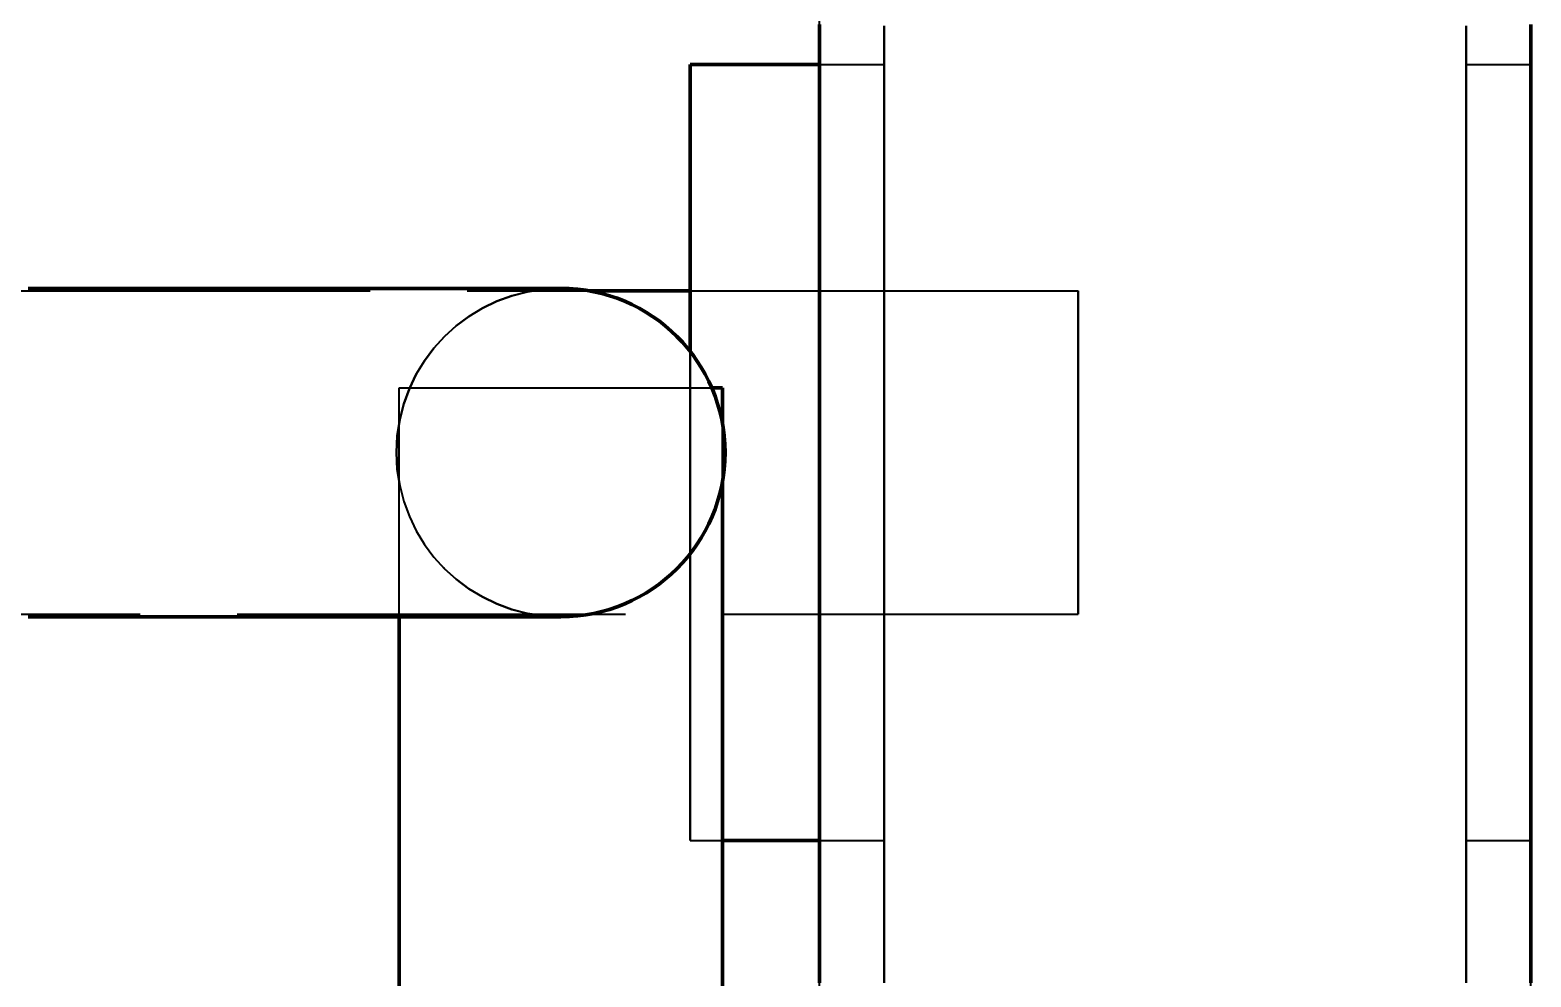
# Model space of a CAD drawing. Header units: millimetres. Extents: x 0 to 420, y 0 to 297.
# Drawn here: x 97.9 to 109.5, y 107.94 to 115.27 of the extents above; entities that cross this region are included whole.
import ezdxf

# ---------------------------------------------------------------- set-up
doc = ezdxf.new("R2010")
doc.units = ezdxf.units.MM
doc.linetypes.add('ISO02-TRAZOS', pattern=[3.75, 3, -0.75])
for name, color, linetype, lineweight in [('01-VISIBLE', 7, 'CONTINUOUS', 50), ('02-OCULTA', 4, 'ISO02-TRAZOS', 25), ('04-COTA', 3, 'CONTINUOUS', 25)]:
    doc.layers.add(name, color=color, linetype=linetype, lineweight=lineweight)
doc.styles.add('ISO3098', font='isocpeur.ttf')
doc.dimstyles.new('FLAMA-ISO', dxfattribs={"dimtxt": 3.5, "dimasz": 3, "dimexe": 2, "dimexo": 1, "dimgap": 1, "dimtad": 1, "dimdec": 1, "dimtxsty": 'ISO3098', "dimcen": 2.5, "dimclrd": 3, "dimclre": 3, "dimclrt": 3, "dimazin": 3, "dimtfac": 1, "dimtmove": 0, "dimatfit": 3, "dimlwd": 25, "dimlwe": 25})

msp = doc.modelspace()

# ---------------------------------------------------------------- linework, layer by layer
at = {"layer": '01-VISIBLE'}
for p, q in [((103, 115), (104, 115)), ((102.224, 113.25), (103, 113.25)), ((103.167, 112.5), (103.25, 112.5)), ((103.25, 112.224), (103.25, 112.5)), ((103.25, 85.025), (103.25, 111.775)), ((100.75, 88.045), (100.75, 110.73)), ((103.25, 109), (104, 109))]:
    msp.add_line(p, q, dxfattribs=at)
for points in [[(104, 115.311), (104, 115.261), (104, 115.211), (104, 115.161), (104, 115.11), (104, 115.06), (104, 115.01), (104, 114.96), (104, 114.91), (104, 114.86), (104, 114.809), (104, 114.759), (104, 114.709), (104, 114.659), (104, 114.609), (104, 114.559), (104, 114.508), (104, 114.458), (104, 114.408), (104, 114.358), (104, 114.308), (104, 114.258), (104, 114.207), (104, 114.157), (104, 114.107), (104, 114.057), (104, 114.007), (104, 113.957), (104, 113.906), (104, 113.856), (104, 113.806), (104, 113.756), (104, 113.706), (104, 113.656), (104, 113.605), (104, 113.555), (104, 113.505), (104, 113.455), (104, 113.405), (104, 113.355), (104, 113.304), (104, 113.254), (104, 113.204), (104, 113.154), (104, 113.104), (104, 113.054), (104, 113.003), (104, 112.953), (104, 112.903), (104, 112.853), (104, 112.803), (104, 112.753), (104, 112.702), (104, 112.652), (104, 112.602), (104, 112.552), (104, 112.502), (104, 112.452), (104, 112.401), (104, 112.351), (104, 112.301), (104, 112.251), (104, 112.201), (104, 112.151), (104, 112.1), (104, 112.05), (104, 112)], [(109.5, 115.311), (109.5, 115.261), (109.5, 115.211), (109.5, 115.161), (109.5, 115.11), (109.5, 115.06), (109.5, 115.01), (109.5, 114.96), (109.5, 114.91), (109.5, 114.86), (109.5, 114.809), (109.5, 114.759), (109.5, 114.709), (109.5, 114.659), (109.5, 114.609), (109.5, 114.559), (109.5, 114.508), (109.5, 114.458), (109.5, 114.408), (109.5, 114.358), (109.5, 114.308), (109.5, 114.258), (109.5, 114.207), (109.5, 114.157), (109.5, 114.107), (109.5, 114.057), (109.5, 114.007), (109.5, 113.957), (109.5, 113.906), (109.5, 113.856), (109.5, 113.806), (109.5, 113.756), (109.5, 113.706), (109.5, 113.656), (109.5, 113.605), (109.5, 113.555), (109.5, 113.505), (109.5, 113.455), (109.5, 113.405), (109.5, 113.355), (109.5, 113.304), (109.5, 113.254), (109.5, 113.204), (109.5, 113.154), (109.5, 113.104), (109.5, 113.054), (109.5, 113.003), (109.5, 112.953), (109.5, 112.903), (109.5, 112.853), (109.5, 112.803), (109.5, 112.753), (109.5, 112.702), (109.5, 112.652), (109.5, 112.602), (109.5, 112.552), (109.5, 112.502), (109.5, 112.452), (109.5, 112.401), (109.5, 112.351), (109.5, 112.301), (109.5, 112.251), (109.5, 112.201), (109.5, 112.151), (109.5, 112.1), (109.5, 112.05), (109.5, 112)], [(103, 115), (103, 114.95), (103, 114.899), (103, 114.849), (103, 114.798), (103, 114.748), (103, 114.698), (103, 114.647), (103, 114.597), (103, 114.546), (103, 114.496), (103, 114.446), (103, 114.395), (103, 114.345), (103, 114.295), (103, 114.244), (103, 114.194), (103, 114.143), (103, 114.093), (103, 114.043), (103, 113.992), (103, 113.942), (103, 113.891), (103, 113.841), (103, 113.791), (103, 113.74), (103, 113.69), (103, 113.639), (103, 113.589), (103, 113.539), (103, 113.488), (103, 113.438), (103, 113.388), (103, 113.337), (103, 113.287), (103, 113.236), (103, 113.186), (103, 113.136), (103, 113.085), (103, 113.035), (103, 112.984), (103, 112.934), (103, 112.884), (103, 112.833), (103, 112.783)], [(102, 113.27), (101.924, 113.27), (101.848, 113.27), (101.771, 113.27), (101.695, 113.27), (101.619, 113.27), (101.543, 113.27), (101.466, 113.27), (101.39, 113.27), (101.314, 113.27), (101.238, 113.27), (101.161, 113.27), (101.085, 113.27), (101.009, 113.27), (100.933, 113.27), (100.856, 113.27), (100.78, 113.27), (100.704, 113.27), (100.627, 113.27), (100.551, 113.27), (100.475, 113.27), (100.399, 113.27), (100.323, 113.27), (100.246, 113.27), (100.17, 113.27), (100.094, 113.27), (100.017, 113.27), (99.941, 113.27), (99.865, 113.27), (99.789, 113.27), (99.713, 113.27), (99.636, 113.27), (99.56, 113.27), (99.484, 113.27), (99.407, 113.27), (99.331, 113.27), (99.255, 113.27), (99.179, 113.27), (99.102, 113.27), (99.026, 113.27), (98.95, 113.27), (98.874, 113.27), (98.797, 113.27), (98.721, 113.27), (98.645, 113.27), (98.569, 113.27), (98.493, 113.27), (98.416, 113.27), (98.34, 113.27), (98.264, 113.27), (98.188, 113.27), (98.111, 113.27), (98.035, 113.27), (97.959, 113.27), (97.882, 113.27)], [(104, 112), (104, 111.95), (104, 111.9), (104, 111.85), (104, 111.8), (104, 111.75), (104, 111.7), (104, 111.65), (104, 111.6), (104, 111.55), (104, 111.5), (104, 111.45), (104, 111.4), (104, 111.35), (104, 111.3), (104, 111.25), (104, 111.2), (104, 111.15), (104, 111.1), (104, 111.05), (104, 111), (104, 110.95), (104, 110.9), (104, 110.85), (104, 110.8), (104, 110.75), (104, 110.7), (104, 110.65), (104, 110.6), (104, 110.55), (104, 110.5), (104, 110.45), (104, 110.4), (104, 110.35), (104, 110.3), (104, 110.25), (104, 110.2), (104, 110.15), (104, 110.1), (104, 110.05), (104, 110), (104, 109.95), (104, 109.9), (104, 109.85), (104, 109.8), (104, 109.75), (104, 109.7), (104, 109.65), (104, 109.6), (104, 109.55), (104, 109.5), (104, 109.45), (104, 109.4), (104, 109.35), (104, 109.3), (104, 109.25), (104, 109.2), (104, 109.15), (104, 109.1), (104, 109.05), (104, 109), (104, 108.95), (104, 108.9), (104, 108.85), (104, 108.8), (104, 108.75), (104, 108.7), (104, 108.65), (104, 108.6), (104, 108.55), (104, 108.5), (104, 108.45), (104, 108.4), (104, 108.35), (104, 108.3), (104, 108.25), (104, 108.2), (104, 108.15), (104, 108.1), (104, 108.05), (104, 108), (104, 107.95), (104, 107.9)], [(109.5, 112), (109.5, 111.95), (109.5, 111.9), (109.5, 111.85), (109.5, 111.8), (109.5, 111.75), (109.5, 111.7), (109.5, 111.65), (109.5, 111.6), (109.5, 111.55), (109.5, 111.5), (109.5, 111.45), (109.5, 111.4), (109.5, 111.35), (109.5, 111.3), (109.5, 111.25), (109.5, 111.2), (109.5, 111.15), (109.5, 111.1), (109.5, 111.05), (109.5, 111), (109.5, 110.95), (109.5, 110.9), (109.5, 110.85), (109.5, 110.8), (109.5, 110.75), (109.5, 110.7), (109.5, 110.65), (109.5, 110.6), (109.5, 110.55), (109.5, 110.5), (109.5, 110.45), (109.5, 110.4), (109.5, 110.35), (109.5, 110.3), (109.5, 110.25), (109.5, 110.2), (109.5, 110.15), (109.5, 110.1), (109.5, 110.05), (109.5, 110), (109.5, 109.95), (109.5, 109.9), (109.5, 109.85), (109.5, 109.8), (109.5, 109.75), (109.5, 109.7), (109.5, 109.65), (109.5, 109.6), (109.5, 109.55), (109.5, 109.5), (109.5, 109.45), (109.5, 109.4), (109.5, 109.35), (109.5, 109.3), (109.5, 109.25), (109.5, 109.2), (109.5, 109.15), (109.5, 109.1), (109.5, 109.05), (109.5, 109), (109.5, 108.95), (109.5, 108.9), (109.5, 108.85), (109.5, 108.8), (109.5, 108.75), (109.5, 108.7), (109.5, 108.65), (109.5, 108.6), (109.5, 108.55), (109.5, 108.5), (109.5, 108.45), (109.5, 108.4), (109.5, 108.35), (109.5, 108.3), (109.5, 108.25), (109.5, 108.2), (109.5, 108.15), (109.5, 108.1), (109.5, 108.05), (109.5, 108), (109.5, 107.95), (109.5, 107.9)], [(97.882, 110.73), (97.959, 110.73), (98.035, 110.73), (98.111, 110.73), (98.188, 110.73), (98.264, 110.73), (98.34, 110.73), (98.416, 110.73), (98.493, 110.73), (98.569, 110.73), (98.645, 110.73), (98.721, 110.73), (98.797, 110.73), (98.874, 110.73), (98.95, 110.73), (99.026, 110.73), (99.102, 110.73), (99.179, 110.73), (99.255, 110.73), (99.331, 110.73), (99.407, 110.73), (99.484, 110.73), (99.56, 110.73), (99.636, 110.73), (99.713, 110.73), (99.789, 110.73), (99.865, 110.73), (99.941, 110.73), (100.017, 110.73), (100.094, 110.73), (100.17, 110.73), (100.246, 110.73), (100.323, 110.73), (100.399, 110.73), (100.475, 110.73), (100.551, 110.73), (100.627, 110.73), (100.704, 110.73), (100.78, 110.73), (100.856, 110.73), (100.933, 110.73), (101.009, 110.73), (101.085, 110.73), (101.161, 110.73), (101.237, 110.73), (101.314, 110.73), (101.39, 110.73), (101.466, 110.73), (101.543, 110.73), (101.619, 110.73), (101.695, 110.73), (101.771, 110.73), (101.848, 110.73), (101.924, 110.73), (102, 110.73)]]:
    msp.add_lwpolyline(points, dxfattribs=at)
for start, end in [(0, 90), (-90, 0)]:
    msp.add_arc((102, 112), 1.27, start, end, dxfattribs=at)
at = {"layer": '02-OCULTA'}
for p, q in [((104, 115), (104.5, 115)), ((109, 115), (109.5, 115)), ((71.276, 113.25), (102.224, 113.25)), ((103, 113.25), (106, 113.25)), ((100.75, 112.5), (103.25, 112.5)), ((100.75, 88.045), (100.75, 112.5)), ((100.75, 112.5), (103.25, 112.5)), ((100.75, 88.045), (100.75, 112.5)), ((100.75, 112.5), (103.25, 112.5)), ((100.75, 88.045), (100.75, 112.5)), ((100.75, 112.5), (103.167, 112.5)), ((100.75, 110.73), (100.75, 112.5)), ((103.25, 85.025), (103.25, 112.5)), ((103.25, 85.025), (103.25, 112.5)), ((103.25, 85.025), (103.25, 112.5)), ((103.25, 111.775), (103.25, 112.224)), ((69.5, 110.75), (106, 110.75)), ((103, 109), (103.25, 109)), ((104, 109), (104.5, 109)), ((109, 109), (109.5, 109))]:
    msp.add_line(p, q, dxfattribs=at)
for points in [[(104, 107.875), (104, 107.95), (104, 108.025), (104, 108.1), (104, 108.175), (104, 108.25), (104, 108.325), (104, 108.4), (104, 108.475), (104, 108.55), (104, 108.625), (104, 108.7), (104, 108.775), (104, 108.85), (104, 108.925), (104, 109), (104, 109.075), (104, 109.15), (104, 109.225), (104, 109.3), (104, 109.375), (104, 109.45), (104, 109.525), (104, 109.6), (104, 109.675), (104, 109.75), (104, 109.825), (104, 109.9), (104, 109.975), (104, 110.05), (104, 110.125), (104, 110.2), (104, 110.275), (104, 110.35), (104, 110.425), (104, 110.5), (104, 110.575), (104, 110.65), (104, 110.725), (104, 110.8), (104, 110.875), (104, 110.95), (104, 111.025), (104, 111.1), (104, 111.175), (104, 111.25), (104, 111.325), (104, 111.4), (104, 111.475), (104, 111.55), (104, 111.625), (104, 111.7), (104, 111.775), (104, 111.85), (104, 111.925), (104, 112), (104, 112.075), (104, 112.15), (104, 112.225), (104, 112.3), (104, 112.375), (104, 112.45), (104, 112.525), (104, 112.6), (104, 112.675), (104, 112.75), (104, 112.825), (104, 112.9), (104, 112.975), (104, 113.05), (104, 113.125), (104, 113.2), (104, 113.275), (104, 113.35), (104, 113.425), (104, 113.5), (104, 113.575), (104, 113.65), (104, 113.725), (104, 113.8), (104, 113.875), (104, 113.95), (104, 114.025), (104, 114.1), (104, 114.175), (104, 114.25), (104, 114.325), (104, 114.4), (104, 114.475), (104, 114.55), (104, 114.625), (104, 114.7), (104, 114.775), (104, 114.85), (104, 114.925), (104, 115), (104, 115.075), (104, 115.15), (104, 115.225), (104, 115.3)], [(104, 107.9), (104, 107.95), (104, 108), (104, 108.05), (104, 108.1), (104, 108.15), (104, 108.2), (104, 108.25), (104, 108.3), (104, 108.35), (104, 108.4), (104, 108.45), (104, 108.5), (104, 108.55), (104, 108.6), (104, 108.65), (104, 108.7), (104, 108.75), (104, 108.8), (104, 108.85), (104, 108.9), (104, 108.95), (104, 109), (104, 109.05), (104, 109.1), (104, 109.15), (104, 109.2), (104, 109.25), (104, 109.3), (104, 109.35), (104, 109.4), (104, 109.45), (104, 109.5), (104, 109.55), (104, 109.6), (104, 109.65), (104, 109.7), (104, 109.75), (104, 109.8), (104, 109.85), (104, 109.9), (104, 109.95), (104, 110), (104, 110.05), (104, 110.1), (104, 110.15), (104, 110.2), (104, 110.25), (104, 110.3), (104, 110.35), (104, 110.4), (104, 110.45), (104, 110.5), (104, 110.55), (104, 110.6), (104, 110.65), (104, 110.7), (104, 110.75), (104, 110.8), (104, 110.85), (104, 110.9), (104, 110.95), (104, 111), (104, 111.05), (104, 111.1), (104, 111.15), (104, 111.2), (104, 111.25), (104, 111.3), (104, 111.35), (104, 111.4), (104, 111.45), (104, 111.5), (104, 111.55), (104, 111.6), (104, 111.65), (104, 111.7), (104, 111.75), (104, 111.8), (104, 111.85), (104, 111.9), (104, 111.95), (104, 112), (104, 112.05), (104, 112.1), (104, 112.15), (104, 112.2), (104, 112.25), (104, 112.3), (104, 112.35), (104, 112.4), (104, 112.45), (104, 112.5), (104, 112.55), (104, 112.6), (104, 112.65), (104, 112.7), (104, 112.75), (104, 112.8), (104, 112.85), (104, 112.9), (104, 112.95), (104, 113), (104, 113.05), (104, 113.1), (104, 113.15), (104, 113.2), (104, 113.25), (104, 113.3), (104, 113.35), (104, 113.4), (104, 113.45), (104, 113.5), (104, 113.55), (104, 113.6), (104, 113.65), (104, 113.7), (104, 113.75), (104, 113.8), (104, 113.85), (104, 113.9), (104, 113.95), (104, 114), (104, 114.05), (104, 114.1), (104, 114.15), (104, 114.2), (104, 114.25), (104, 114.3), (104, 114.35), (104, 114.4), (104, 114.45), (104, 114.5), (104, 114.55), (104, 114.6), (104, 114.65), (104, 114.7), (104, 114.75), (104, 114.8), (104, 114.85), (104, 114.9), (104, 114.95), (104, 115), (104, 115.05), (104, 115.1), (104, 115.15), (104, 115.2), (104, 115.25), (104, 115.3)], [(104, 115.3), (104, 115.25), (104, 115.2), (104, 115.15), (104, 115.1), (104, 115.05), (104, 115), (104, 114.95), (104, 114.9), (104, 114.85), (104, 114.8), (104, 114.75), (104, 114.7), (104, 114.65), (104, 114.6), (104, 114.55), (104, 114.5), (104, 114.45), (104, 114.4), (104, 114.35), (104, 114.3), (104, 114.25), (104, 114.2), (104, 114.15), (104, 114.1), (104, 114.05), (104, 114), (104, 113.95), (104, 113.9), (104, 113.85), (104, 113.8), (104, 113.75), (104, 113.7), (104, 113.65), (104, 113.6), (104, 113.55), (104, 113.5), (104, 113.45), (104, 113.4), (104, 113.35), (104, 113.3), (104, 113.25), (104, 113.2), (104, 113.15), (104, 113.1), (104, 113.05), (104, 113), (104, 112.95), (104, 112.9), (104, 112.85), (104, 112.8), (104, 112.75), (104, 112.7), (104, 112.65), (104, 112.6), (104, 112.55), (104, 112.5), (104, 112.45), (104, 112.4), (104, 112.35), (104, 112.3), (104, 112.25), (104, 112.2), (104, 112.15), (104, 112.1), (104, 112.05), (104, 112)], [(104.5, 107.9), (104.5, 107.95), (104.5, 108), (104.5, 108.05), (104.5, 108.1), (104.5, 108.15), (104.5, 108.2), (104.5, 108.25), (104.5, 108.3), (104.5, 108.35), (104.5, 108.4), (104.5, 108.45), (104.5, 108.5), (104.5, 108.55), (104.5, 108.6), (104.5, 108.65), (104.5, 108.7), (104.5, 108.75), (104.5, 108.8), (104.5, 108.85), (104.5, 108.9), (104.5, 108.95), (104.5, 109), (104.5, 109.05), (104.5, 109.1), (104.5, 109.15), (104.5, 109.2), (104.5, 109.25), (104.5, 109.3), (104.5, 109.35), (104.5, 109.4), (104.5, 109.45), (104.5, 109.5), (104.5, 109.55), (104.5, 109.6), (104.5, 109.65), (104.5, 109.7), (104.5, 109.75), (104.5, 109.8), (104.5, 109.85), (104.5, 109.9), (104.5, 109.95), (104.5, 110), (104.5, 110.05), (104.5, 110.1), (104.5, 110.15), (104.5, 110.2), (104.5, 110.25), (104.5, 110.3), (104.5, 110.35), (104.5, 110.4), (104.5, 110.45), (104.5, 110.5), (104.5, 110.55), (104.5, 110.6), (104.5, 110.65), (104.5, 110.7), (104.5, 110.75), (104.5, 110.8), (104.5, 110.85), (104.5, 110.9), (104.5, 110.95), (104.5, 111), (104.5, 111.05), (104.5, 111.1), (104.5, 111.15), (104.5, 111.2), (104.5, 111.25), (104.5, 111.3), (104.5, 111.35), (104.5, 111.4), (104.5, 111.45), (104.5, 111.5), (104.5, 111.55), (104.5, 111.6), (104.5, 111.65), (104.5, 111.7), (104.5, 111.75), (104.5, 111.8), (104.5, 111.85), (104.5, 111.9), (104.5, 111.95), (104.5, 112), (104.5, 112.05), (104.5, 112.1), (104.5, 112.15), (104.5, 112.2), (104.5, 112.25), (104.5, 112.3), (104.5, 112.35), (104.5, 112.4), (104.5, 112.45), (104.5, 112.5), (104.5, 112.55), (104.5, 112.6), (104.5, 112.65), (104.5, 112.7), (104.5, 112.75), (104.5, 112.8), (104.5, 112.85), (104.5, 112.9), (104.5, 112.95), (104.5, 113), (104.5, 113.05), (104.5, 113.1), (104.5, 113.15), (104.5, 113.2), (104.5, 113.25), (104.5, 113.3), (104.5, 113.35), (104.5, 113.4), (104.5, 113.45), (104.5, 113.5), (104.5, 113.55), (104.5, 113.6), (104.5, 113.65), (104.5, 113.7), (104.5, 113.75), (104.5, 113.8), (104.5, 113.85), (104.5, 113.9), (104.5, 113.95), (104.5, 114), (104.5, 114.05), (104.5, 114.1), (104.5, 114.15), (104.5, 114.2), (104.5, 114.25), (104.5, 114.3), (104.5, 114.35), (104.5, 114.4), (104.5, 114.45), (104.5, 114.5), (104.5, 114.55), (104.5, 114.6), (104.5, 114.65), (104.5, 114.7), (104.5, 114.75), (104.5, 114.8), (104.5, 114.85), (104.5, 114.9), (104.5, 114.95), (104.5, 115), (104.5, 115.05), (104.5, 115.1), (104.5, 115.15), (104.5, 115.2), (104.5, 115.25), (104.5, 115.3)], [(104.5, 115.3), (104.5, 115.25), (104.5, 115.2), (104.5, 115.15), (104.5, 115.1), (104.5, 115.05), (104.5, 115), (104.5, 114.95), (104.5, 114.9), (104.5, 114.85), (104.5, 114.8), (104.5, 114.75), (104.5, 114.7), (104.5, 114.65), (104.5, 114.6), (104.5, 114.55), (104.5, 114.5), (104.5, 114.45), (104.5, 114.4), (104.5, 114.35), (104.5, 114.3), (104.5, 114.25), (104.5, 114.2), (104.5, 114.15), (104.5, 114.1), (104.5, 114.05), (104.5, 114), (104.5, 113.95), (104.5, 113.9), (104.5, 113.85), (104.5, 113.8), (104.5, 113.75), (104.5, 113.7), (104.5, 113.65), (104.5, 113.6), (104.5, 113.55), (104.5, 113.5), (104.5, 113.45), (104.5, 113.4), (104.5, 113.35), (104.5, 113.3), (104.5, 113.25), (104.5, 113.2), (104.5, 113.15), (104.5, 113.1), (104.5, 113.05), (104.5, 113), (104.5, 112.95), (104.5, 112.9), (104.5, 112.85), (104.5, 112.8), (104.5, 112.75), (104.5, 112.7), (104.5, 112.65), (104.5, 112.6), (104.5, 112.55), (104.5, 112.5), (104.5, 112.45), (104.5, 112.4), (104.5, 112.35), (104.5, 112.3), (104.5, 112.25), (104.5, 112.2), (104.5, 112.15), (104.5, 112.1), (104.5, 112.05), (104.5, 112)], [(109, 107.9), (109, 107.95), (109, 108), (109, 108.05), (109, 108.1), (109, 108.15), (109, 108.2), (109, 108.25), (109, 108.3), (109, 108.35), (109, 108.4), (109, 108.45), (109, 108.5), (109, 108.55), (109, 108.6), (109, 108.65), (109, 108.7), (109, 108.75), (109, 108.8), (109, 108.85), (109, 108.9), (109, 108.95), (109, 109), (109, 109.05), (109, 109.1), (109, 109.15), (109, 109.2), (109, 109.25), (109, 109.3), (109, 109.35), (109, 109.4), (109, 109.45), (109, 109.5), (109, 109.55), (109, 109.6), (109, 109.65), (109, 109.7), (109, 109.75), (109, 109.8), (109, 109.85), (109, 109.9), (109, 109.95), (109, 110), (109, 110.05), (109, 110.1), (109, 110.15), (109, 110.2), (109, 110.25), (109, 110.3), (109, 110.35), (109, 110.4), (109, 110.45), (109, 110.5), (109, 110.55), (109, 110.6), (109, 110.65), (109, 110.7), (109, 110.75), (109, 110.8), (109, 110.85), (109, 110.9), (109, 110.95), (109, 111), (109, 111.05), (109, 111.1), (109, 111.15), (109, 111.2), (109, 111.25), (109, 111.3), (109, 111.35), (109, 111.4), (109, 111.45), (109, 111.5), (109, 111.55), (109, 111.6), (109, 111.65), (109, 111.7), (109, 111.75), (109, 111.8), (109, 111.85), (109, 111.9), (109, 111.95), (109, 112), (109, 112.05), (109, 112.1), (109, 112.15), (109, 112.2), (109, 112.25), (109, 112.3), (109, 112.35), (109, 112.4), (109, 112.45), (109, 112.5), (109, 112.55), (109, 112.6), (109, 112.65), (109, 112.7), (109, 112.75), (109, 112.8), (109, 112.85), (109, 112.9), (109, 112.95), (109, 113), (109, 113.05), (109, 113.1), (109, 113.15), (109, 113.2), (109, 113.25), (109, 113.3), (109, 113.35), (109, 113.4), (109, 113.45), (109, 113.5), (109, 113.55), (109, 113.6), (109, 113.65), (109, 113.7), (109, 113.75), (109, 113.8), (109, 113.85), (109, 113.9), (109, 113.95), (109, 114), (109, 114.05), (109, 114.1), (109, 114.15), (109, 114.2), (109, 114.25), (109, 114.3), (109, 114.35), (109, 114.4), (109, 114.45), (109, 114.5), (109, 114.55), (109, 114.6), (109, 114.65), (109, 114.7), (109, 114.75), (109, 114.8), (109, 114.85), (109, 114.9), (109, 114.95), (109, 115), (109, 115.05), (109, 115.1), (109, 115.15), (109, 115.2), (109, 115.25), (109, 115.3)], [(109, 115.3), (109, 115.25), (109, 115.2), (109, 115.15), (109, 115.1), (109, 115.05), (109, 115), (109, 114.95), (109, 114.9), (109, 114.85), (109, 114.8), (109, 114.75), (109, 114.7), (109, 114.65), (109, 114.6), (109, 114.55), (109, 114.5), (109, 114.45), (109, 114.4), (109, 114.35), (109, 114.3), (109, 114.25), (109, 114.2), (109, 114.15), (109, 114.1), (109, 114.05), (109, 114), (109, 113.95), (109, 113.9), (109, 113.85), (109, 113.8), (109, 113.75), (109, 113.7), (109, 113.65), (109, 113.6), (109, 113.55), (109, 113.5), (109, 113.45), (109, 113.4), (109, 113.35), (109, 113.3), (109, 113.25), (109, 113.2), (109, 113.15), (109, 113.1), (109, 113.05), (109, 113), (109, 112.95), (109, 112.9), (109, 112.85), (109, 112.8), (109, 112.75), (109, 112.7), (109, 112.65), (109, 112.6), (109, 112.55), (109, 112.5), (109, 112.45), (109, 112.4), (109, 112.35), (109, 112.3), (109, 112.25), (109, 112.2), (109, 112.15), (109, 112.1), (109, 112.05), (109, 112)], [(109.5, 107.875), (109.5, 107.95), (109.5, 108.025), (109.5, 108.1), (109.5, 108.175), (109.5, 108.25), (109.5, 108.325), (109.5, 108.4), (109.5, 108.475), (109.5, 108.55), (109.5, 108.625), (109.5, 108.7), (109.5, 108.775), (109.5, 108.85), (109.5, 108.925), (109.5, 109), (109.5, 109.075), (109.5, 109.15), (109.5, 109.225), (109.5, 109.3), (109.5, 109.375), (109.5, 109.45), (109.5, 109.525), (109.5, 109.6), (109.5, 109.675), (109.5, 109.75), (109.5, 109.825), (109.5, 109.9), (109.5, 109.975), (109.5, 110.05), (109.5, 110.125), (109.5, 110.2), (109.5, 110.275), (109.5, 110.35), (109.5, 110.425), (109.5, 110.5), (109.5, 110.575), (109.5, 110.65), (109.5, 110.725), (109.5, 110.8), (109.5, 110.875), (109.5, 110.95), (109.5, 111.025), (109.5, 111.1), (109.5, 111.175), (109.5, 111.25), (109.5, 111.325), (109.5, 111.4), (109.5, 111.475), (109.5, 111.55), (109.5, 111.625), (109.5, 111.7), (109.5, 111.775), (109.5, 111.85), (109.5, 111.925), (109.5, 112), (109.5, 112.075), (109.5, 112.15), (109.5, 112.225), (109.5, 112.3), (109.5, 112.375), (109.5, 112.45), (109.5, 112.525), (109.5, 112.6), (109.5, 112.675), (109.5, 112.75), (109.5, 112.825), (109.5, 112.9), (109.5, 112.975), (109.5, 113.05), (109.5, 113.125), (109.5, 113.2), (109.5, 113.275), (109.5, 113.35), (109.5, 113.425), (109.5, 113.5), (109.5, 113.575), (109.5, 113.65), (109.5, 113.725), (109.5, 113.8), (109.5, 113.875), (109.5, 113.95), (109.5, 114.025), (109.5, 114.1), (109.5, 114.175), (109.5, 114.25), (109.5, 114.325), (109.5, 114.4), (109.5, 114.475), (109.5, 114.55), (109.5, 114.625), (109.5, 114.7), (109.5, 114.775), (109.5, 114.85), (109.5, 114.925), (109.5, 115), (109.5, 115.075), (109.5, 115.15), (109.5, 115.225), (109.5, 115.3)], [(109.5, 107.9), (109.5, 107.95), (109.5, 108), (109.5, 108.05), (109.5, 108.1), (109.5, 108.15), (109.5, 108.2), (109.5, 108.25), (109.5, 108.3), (109.5, 108.35), (109.5, 108.4), (109.5, 108.45), (109.5, 108.5), (109.5, 108.55), (109.5, 108.6), (109.5, 108.65), (109.5, 108.7), (109.5, 108.75), (109.5, 108.8), (109.5, 108.85), (109.5, 108.9), (109.5, 108.95), (109.5, 109), (109.5, 109.05), (109.5, 109.1), (109.5, 109.15), (109.5, 109.2), (109.5, 109.25), (109.5, 109.3), (109.5, 109.35), (109.5, 109.4), (109.5, 109.45), (109.5, 109.5), (109.5, 109.55), (109.5, 109.6), (109.5, 109.65), (109.5, 109.7), (109.5, 109.75), (109.5, 109.8), (109.5, 109.85), (109.5, 109.9), (109.5, 109.95), (109.5, 110), (109.5, 110.05), (109.5, 110.1), (109.5, 110.15), (109.5, 110.2), (109.5, 110.25), (109.5, 110.3), (109.5, 110.35), (109.5, 110.4), (109.5, 110.45), (109.5, 110.5), (109.5, 110.55), (109.5, 110.6), (109.5, 110.65), (109.5, 110.7), (109.5, 110.75), (109.5, 110.8), (109.5, 110.85), (109.5, 110.9), (109.5, 110.95), (109.5, 111), (109.5, 111.05), (109.5, 111.1), (109.5, 111.15), (109.5, 111.2), (109.5, 111.25), (109.5, 111.3), (109.5, 111.35), (109.5, 111.4), (109.5, 111.45), (109.5, 111.5), (109.5, 111.55), (109.5, 111.6), (109.5, 111.65), (109.5, 111.7), (109.5, 111.75), (109.5, 111.8), (109.5, 111.85), (109.5, 111.9), (109.5, 111.95), (109.5, 112), (109.5, 112.05), (109.5, 112.1), (109.5, 112.15), (109.5, 112.2), (109.5, 112.25), (109.5, 112.3), (109.5, 112.35), (109.5, 112.4), (109.5, 112.45), (109.5, 112.5), (109.5, 112.55), (109.5, 112.6), (109.5, 112.65), (109.5, 112.7), (109.5, 112.75), (109.5, 112.8), (109.5, 112.85), (109.5, 112.9), (109.5, 112.95), (109.5, 113), (109.5, 113.05), (109.5, 113.1), (109.5, 113.15), (109.5, 113.2), (109.5, 113.25), (109.5, 113.3), (109.5, 113.35), (109.5, 113.4), (109.5, 113.45), (109.5, 113.5), (109.5, 113.55), (109.5, 113.6), (109.5, 113.65), (109.5, 113.7), (109.5, 113.75), (109.5, 113.8), (109.5, 113.85), (109.5, 113.9), (109.5, 113.95), (109.5, 114), (109.5, 114.05), (109.5, 114.1), (109.5, 114.15), (109.5, 114.2), (109.5, 114.25), (109.5, 114.3), (109.5, 114.35), (109.5, 114.4), (109.5, 114.45), (109.5, 114.5), (109.5, 114.55), (109.5, 114.6), (109.5, 114.65), (109.5, 114.7), (109.5, 114.75), (109.5, 114.8), (109.5, 114.85), (109.5, 114.9), (109.5, 114.95), (109.5, 115), (109.5, 115.05), (109.5, 115.1), (109.5, 115.15), (109.5, 115.2), (109.5, 115.25), (109.5, 115.3)], [(109.5, 115.3), (109.5, 115.25), (109.5, 115.2), (109.5, 115.15), (109.5, 115.1), (109.5, 115.05), (109.5, 115), (109.5, 114.95), (109.5, 114.9), (109.5, 114.85), (109.5, 114.8), (109.5, 114.75), (109.5, 114.7), (109.5, 114.65), (109.5, 114.6), (109.5, 114.55), (109.5, 114.5), (109.5, 114.45), (109.5, 114.4), (109.5, 114.35), (109.5, 114.3), (109.5, 114.25), (109.5, 114.2), (109.5, 114.15), (109.5, 114.1), (109.5, 114.05), (109.5, 114), (109.5, 113.95), (109.5, 113.9), (109.5, 113.85), (109.5, 113.8), (109.5, 113.75), (109.5, 113.7), (109.5, 113.65), (109.5, 113.6), (109.5, 113.55), (109.5, 113.5), (109.5, 113.45), (109.5, 113.4), (109.5, 113.35), (109.5, 113.3), (109.5, 113.25), (109.5, 113.2), (109.5, 113.15), (109.5, 113.1), (109.5, 113.05), (109.5, 113), (109.5, 112.95), (109.5, 112.9), (109.5, 112.85), (109.5, 112.8), (109.5, 112.75), (109.5, 112.7), (109.5, 112.65), (109.5, 112.6), (109.5, 112.55), (109.5, 112.5), (109.5, 112.45), (109.5, 112.4), (109.5, 112.35), (109.5, 112.3), (109.5, 112.25), (109.5, 112.2), (109.5, 112.15), (109.5, 112.1), (109.5, 112.05), (109.5, 112)], [(103, 109), (103, 109.05), (103, 109.1), (103, 109.15), (103, 109.2), (103, 109.25), (103, 109.3), (103, 109.35), (103, 109.4), (103, 109.45), (103, 109.5), (103, 109.55), (103, 109.6), (103, 109.65), (103, 109.7), (103, 109.75), (103, 109.8), (103, 109.85), (103, 109.9), (103, 109.95), (103, 110), (103, 110.05), (103, 110.1), (103, 110.15), (103, 110.2), (103, 110.25), (103, 110.3), (103, 110.35), (103, 110.4), (103, 110.45), (103, 110.5), (103, 110.55), (103, 110.6), (103, 110.65), (103, 110.7), (103, 110.75), (103, 110.8), (103, 110.85), (103, 110.9), (103, 110.95), (103, 111), (103, 111.05), (103, 111.1), (103, 111.15), (103, 111.2), (103, 111.25), (103, 111.3), (103, 111.35), (103, 111.4), (103, 111.45), (103, 111.5), (103, 111.55), (103, 111.6), (103, 111.65), (103, 111.7), (103, 111.75), (103, 111.8), (103, 111.85), (103, 111.9), (103, 111.95), (103, 112), (103, 112.05), (103, 112.1), (103, 112.15), (103, 112.2), (103, 112.25), (103, 112.3), (103, 112.35), (103, 112.4), (103, 112.45), (103, 112.5), (103, 112.55), (103, 112.6), (103, 112.65), (103, 112.7), (103, 112.75), (103, 112.8), (103, 112.85), (103, 112.9), (103, 112.95), (103, 113), (103, 113.05), (103, 113.1), (103, 113.15), (103, 113.2), (103, 113.25), (103, 113.3), (103, 113.35), (103, 113.4), (103, 113.45), (103, 113.5), (103, 113.55), (103, 113.6), (103, 113.65), (103, 113.7), (103, 113.75), (103, 113.8), (103, 113.85), (103, 113.9), (103, 113.95), (103, 114), (103, 114.05), (103, 114.1), (103, 114.15), (103, 114.2), (103, 114.25), (103, 114.3), (103, 114.35), (103, 114.4), (103, 114.45), (103, 114.5), (103, 114.55), (103, 114.6), (103, 114.65), (103, 114.7), (103, 114.75), (103, 114.8), (103, 114.85), (103, 114.9), (103, 114.95), (103, 115)], [(104.5, 109), (104.5, 109.05), (104.5, 109.1), (104.5, 109.15), (104.5, 109.2), (104.5, 109.25), (104.5, 109.3), (104.5, 109.35), (104.5, 109.4), (104.5, 109.45), (104.5, 109.5), (104.5, 109.55), (104.5, 109.6), (104.5, 109.65), (104.5, 109.7), (104.5, 109.75), (104.5, 109.8), (104.5, 109.85), (104.5, 109.9), (104.5, 109.95), (104.5, 110), (104.5, 110.05), (104.5, 110.1), (104.5, 110.15), (104.5, 110.2), (104.5, 110.25), (104.5, 110.3), (104.5, 110.35), (104.5, 110.4), (104.5, 110.45), (104.5, 110.5), (104.5, 110.55), (104.5, 110.6), (104.5, 110.65), (104.5, 110.7), (104.5, 110.75), (104.5, 110.8), (104.5, 110.85), (104.5, 110.9), (104.5, 110.95), (104.5, 111), (104.5, 111.05), (104.5, 111.1), (104.5, 111.15), (104.5, 111.2), (104.5, 111.25), (104.5, 111.3), (104.5, 111.35), (104.5, 111.4), (104.5, 111.45), (104.5, 111.5), (104.5, 111.55), (104.5, 111.6), (104.5, 111.65), (104.5, 111.7), (104.5, 111.75), (104.5, 111.8), (104.5, 111.85), (104.5, 111.9), (104.5, 111.95), (104.5, 112), (104.5, 112.05), (104.5, 112.1), (104.5, 112.15), (104.5, 112.2), (104.5, 112.25), (104.5, 112.3), (104.5, 112.35), (104.5, 112.4), (104.5, 112.45), (104.5, 112.5), (104.5, 112.55), (104.5, 112.6), (104.5, 112.65), (104.5, 112.7), (104.5, 112.75), (104.5, 112.8), (104.5, 112.85), (104.5, 112.9), (104.5, 112.95), (104.5, 113), (104.5, 113.05), (104.5, 113.1), (104.5, 113.15), (104.5, 113.2), (104.5, 113.25), (104.5, 113.3), (104.5, 113.35), (104.5, 113.4), (104.5, 113.45), (104.5, 113.5), (104.5, 113.55), (104.5, 113.6), (104.5, 113.65), (104.5, 113.7), (104.5, 113.75), (104.5, 113.8), (104.5, 113.85), (104.5, 113.9), (104.5, 113.95), (104.5, 114), (104.5, 114.05), (104.5, 114.1), (104.5, 114.15), (104.5, 114.2), (104.5, 114.25), (104.5, 114.3), (104.5, 114.35), (104.5, 114.4), (104.5, 114.45), (104.5, 114.5), (104.5, 114.55), (104.5, 114.6), (104.5, 114.65), (104.5, 114.7), (104.5, 114.75), (104.5, 114.8), (104.5, 114.85), (104.5, 114.9), (104.5, 114.95), (104.5, 115)], [(104.5, 115), (104.5, 114.95), (104.5, 114.9), (104.5, 114.85), (104.5, 114.8), (104.5, 114.75), (104.5, 114.7), (104.5, 114.65), (104.5, 114.6), (104.5, 114.55), (104.5, 114.5), (104.5, 114.45), (104.5, 114.4), (104.5, 114.35), (104.5, 114.3), (104.5, 114.25), (104.5, 114.2), (104.5, 114.15), (104.5, 114.1), (104.5, 114.05), (104.5, 114), (104.5, 113.95), (104.5, 113.9), (104.5, 113.85), (104.5, 113.8), (104.5, 113.75), (104.5, 113.7), (104.5, 113.65), (104.5, 113.6), (104.5, 113.55), (104.5, 113.5), (104.5, 113.45), (104.5, 113.4), (104.5, 113.35), (104.5, 113.3), (104.5, 113.25), (104.5, 113.2), (104.5, 113.15), (104.5, 113.1), (104.5, 113.05), (104.5, 113), (104.5, 112.95), (104.5, 112.9), (104.5, 112.85), (104.5, 112.8), (104.5, 112.75), (104.5, 112.7), (104.5, 112.65), (104.5, 112.6), (104.5, 112.55), (104.5, 112.5), (104.5, 112.45), (104.5, 112.4), (104.5, 112.35), (104.5, 112.3), (104.5, 112.25), (104.5, 112.2), (104.5, 112.15), (104.5, 112.1), (104.5, 112.05), (104.5, 112)], [(109, 109), (109, 109.05), (109, 109.1), (109, 109.15), (109, 109.2), (109, 109.25), (109, 109.3), (109, 109.35), (109, 109.4), (109, 109.45), (109, 109.5), (109, 109.55), (109, 109.6), (109, 109.65), (109, 109.7), (109, 109.75), (109, 109.8), (109, 109.85), (109, 109.9), (109, 109.95), (109, 110), (109, 110.05), (109, 110.1), (109, 110.15), (109, 110.2), (109, 110.25), (109, 110.3), (109, 110.35), (109, 110.4), (109, 110.45), (109, 110.5), (109, 110.55), (109, 110.6), (109, 110.65), (109, 110.7), (109, 110.75), (109, 110.8), (109, 110.85), (109, 110.9), (109, 110.95), (109, 111), (109, 111.05), (109, 111.1), (109, 111.15), (109, 111.2), (109, 111.25), (109, 111.3), (109, 111.35), (109, 111.4), (109, 111.45), (109, 111.5), (109, 111.55), (109, 111.6), (109, 111.65), (109, 111.7), (109, 111.75), (109, 111.8), (109, 111.85), (109, 111.9), (109, 111.95), (109, 112), (109, 112.05), (109, 112.1), (109, 112.15), (109, 112.2), (109, 112.25), (109, 112.3), (109, 112.35), (109, 112.4), (109, 112.45), (109, 112.5), (109, 112.55), (109, 112.6), (109, 112.65), (109, 112.7), (109, 112.75), (109, 112.8), (109, 112.85), (109, 112.9), (109, 112.95), (109, 113), (109, 113.05), (109, 113.1), (109, 113.15), (109, 113.2), (109, 113.25), (109, 113.3), (109, 113.35), (109, 113.4), (109, 113.45), (109, 113.5), (109, 113.55), (109, 113.6), (109, 113.65), (109, 113.7), (109, 113.75), (109, 113.8), (109, 113.85), (109, 113.9), (109, 113.95), (109, 114), (109, 114.05), (109, 114.1), (109, 114.15), (109, 114.2), (109, 114.25), (109, 114.3), (109, 114.35), (109, 114.4), (109, 114.45), (109, 114.5), (109, 114.55), (109, 114.6), (109, 114.65), (109, 114.7), (109, 114.75), (109, 114.8), (109, 114.85), (109, 114.9), (109, 114.95), (109, 115)], [(109, 115), (109, 114.95), (109, 114.9), (109, 114.85), (109, 114.8), (109, 114.75), (109, 114.7), (109, 114.65), (109, 114.6), (109, 114.55), (109, 114.5), (109, 114.45), (109, 114.4), (109, 114.35), (109, 114.3), (109, 114.25), (109, 114.2), (109, 114.15), (109, 114.1), (109, 114.05), (109, 114), (109, 113.95), (109, 113.9), (109, 113.85), (109, 113.8), (109, 113.75), (109, 113.7), (109, 113.65), (109, 113.6), (109, 113.55), (109, 113.5), (109, 113.45), (109, 113.4), (109, 113.35), (109, 113.3), (109, 113.25), (109, 113.2), (109, 113.15), (109, 113.1), (109, 113.05), (109, 113), (109, 112.95), (109, 112.9), (109, 112.85), (109, 112.8), (109, 112.75), (109, 112.7), (109, 112.65), (109, 112.6), (109, 112.55), (109, 112.5), (109, 112.45), (109, 112.4), (109, 112.35), (109, 112.3), (109, 112.25), (109, 112.2), (109, 112.15), (109, 112.1), (109, 112.05), (109, 112)], [(109.5, 109), (109.5, 109.05), (109.5, 109.1), (109.5, 109.15), (109.5, 109.2), (109.5, 109.25), (109.5, 109.3), (109.5, 109.35), (109.5, 109.4), (109.5, 109.45), (109.5, 109.5), (109.5, 109.55), (109.5, 109.6), (109.5, 109.65), (109.5, 109.7), (109.5, 109.75), (109.5, 109.8), (109.5, 109.85), (109.5, 109.9), (109.5, 109.95), (109.5, 110), (109.5, 110.05), (109.5, 110.1), (109.5, 110.15), (109.5, 110.2), (109.5, 110.25), (109.5, 110.3), (109.5, 110.35), (109.5, 110.4), (109.5, 110.45), (109.5, 110.5), (109.5, 110.55), (109.5, 110.6), (109.5, 110.65), (109.5, 110.7), (109.5, 110.75), (109.5, 110.8), (109.5, 110.85), (109.5, 110.9), (109.5, 110.95), (109.5, 111), (109.5, 111.05), (109.5, 111.1), (109.5, 111.15), (109.5, 111.2), (109.5, 111.25), (109.5, 111.3), (109.5, 111.35), (109.5, 111.4), (109.5, 111.45), (109.5, 111.5), (109.5, 111.55), (109.5, 111.6), (109.5, 111.65), (109.5, 111.7), (109.5, 111.75), (109.5, 111.8), (109.5, 111.85), (109.5, 111.9), (109.5, 111.95), (109.5, 112), (109.5, 112.05), (109.5, 112.1), (109.5, 112.15), (109.5, 112.2), (109.5, 112.25), (109.5, 112.3), (109.5, 112.35), (109.5, 112.4), (109.5, 112.45), (109.5, 112.5), (109.5, 112.55), (109.5, 112.6), (109.5, 112.65), (109.5, 112.7), (109.5, 112.75), (109.5, 112.8), (109.5, 112.85), (109.5, 112.9), (109.5, 112.95), (109.5, 113), (109.5, 113.05), (109.5, 113.1), (109.5, 113.15), (109.5, 113.2), (109.5, 113.25), (109.5, 113.3), (109.5, 113.35), (109.5, 113.4), (109.5, 113.45), (109.5, 113.5), (109.5, 113.55), (109.5, 113.6), (109.5, 113.65), (109.5, 113.7), (109.5, 113.75), (109.5, 113.8), (109.5, 113.85), (109.5, 113.9), (109.5, 113.95), (109.5, 114), (109.5, 114.05), (109.5, 114.1), (109.5, 114.15), (109.5, 114.2), (109.5, 114.25), (109.5, 114.3), (109.5, 114.35), (109.5, 114.4), (109.5, 114.45), (109.5, 114.5), (109.5, 114.55), (109.5, 114.6), (109.5, 114.65), (109.5, 114.7), (109.5, 114.75), (109.5, 114.8), (109.5, 114.85), (109.5, 114.9), (109.5, 114.95), (109.5, 115)], [(109.5, 115), (109.5, 114.95), (109.5, 114.9), (109.5, 114.85), (109.5, 114.8), (109.5, 114.75), (109.5, 114.7), (109.5, 114.65), (109.5, 114.6), (109.5, 114.55), (109.5, 114.5), (109.5, 114.45), (109.5, 114.4), (109.5, 114.35), (109.5, 114.3), (109.5, 114.25), (109.5, 114.2), (109.5, 114.15), (109.5, 114.1), (109.5, 114.05), (109.5, 114), (109.5, 113.95), (109.5, 113.9), (109.5, 113.85), (109.5, 113.8), (109.5, 113.75), (109.5, 113.7), (109.5, 113.65), (109.5, 113.6), (109.5, 113.55), (109.5, 113.5), (109.5, 113.45), (109.5, 113.4), (109.5, 113.35), (109.5, 113.3), (109.5, 113.25), (109.5, 113.2), (109.5, 113.15), (109.5, 113.1), (109.5, 113.05), (109.5, 113), (109.5, 112.95), (109.5, 112.9), (109.5, 112.85), (109.5, 112.8), (109.5, 112.75), (109.5, 112.7), (109.5, 112.65), (109.5, 112.6), (109.5, 112.55), (109.5, 112.5), (109.5, 112.45), (109.5, 112.4), (109.5, 112.35), (109.5, 112.3), (109.5, 112.25), (109.5, 112.2), (109.5, 112.15), (109.5, 112.1), (109.5, 112.05), (109.5, 112)], [(106, 110.75), (106, 110.8), (106, 110.85), (106, 110.9), (106, 110.95), (106, 111), (106, 111.05), (106, 111.1), (106, 111.15), (106, 111.2), (106, 111.25), (106, 111.3), (106, 111.35), (106, 111.4), (106, 111.45), (106, 111.5), (106, 111.55), (106, 111.6), (106, 111.65), (106, 111.7), (106, 111.75), (106, 111.8), (106, 111.85), (106, 111.9), (106, 111.95), (106, 112), (106, 112.05), (106, 112.1), (106, 112.15), (106, 112.2), (106, 112.25), (106, 112.3), (106, 112.35), (106, 112.4), (106, 112.45), (106, 112.5), (106, 112.55), (106, 112.6), (106, 112.65), (106, 112.7), (106, 112.75), (106, 112.8), (106, 112.85), (106, 112.9), (106, 112.95), (106, 113), (106, 113.05), (106, 113.1), (106, 113.15), (106, 113.2), (106, 113.25)], [(106, 113.25), (106, 113.2), (106, 113.15), (106, 113.1), (106, 113.05), (106, 113), (106, 112.95), (106, 112.9), (106, 112.85), (106, 112.8), (106, 112.75), (106, 112.7), (106, 112.65), (106, 112.6), (106, 112.55), (106, 112.5), (106, 112.45), (106, 112.4), (106, 112.35), (106, 112.3), (106, 112.25), (106, 112.2), (106, 112.15), (106, 112.1), (106, 112.05), (106, 112)], [(103, 112.783), (103, 112.731), (103, 112.678), (103, 112.626), (103, 112.574), (103, 112.522), (103, 112.47), (103, 112.418), (103, 112.365), (103, 112.313), (103, 112.261), (103, 112.209), (103, 112.157), (103, 112.104), (103, 112.052), (103, 112)], [(103, 112), (103, 111.95), (103, 111.9), (103, 111.85), (103, 111.8), (103, 111.75), (103, 111.7), (103, 111.65), (103, 111.6), (103, 111.55), (103, 111.5), (103, 111.45), (103, 111.4), (103, 111.35), (103, 111.3), (103, 111.25), (103, 111.2), (103, 111.15), (103, 111.1), (103, 111.05), (103, 111), (103, 110.95), (103, 110.9), (103, 110.85), (103, 110.8), (103, 110.75), (103, 110.7), (103, 110.65), (103, 110.6), (103, 110.55), (103, 110.5), (103, 110.45), (103, 110.4), (103, 110.35), (103, 110.3), (103, 110.25), (103, 110.2), (103, 110.15), (103, 110.1), (103, 110.05), (103, 110), (103, 109.95), (103, 109.9), (103, 109.85), (103, 109.8), (103, 109.75), (103, 109.7), (103, 109.65), (103, 109.6), (103, 109.55), (103, 109.5), (103, 109.45), (103, 109.4), (103, 109.35), (103, 109.3), (103, 109.25), (103, 109.2), (103, 109.15), (103, 109.1), (103, 109.05), (103, 109)], [(104, 112), (104, 111.95), (104, 111.9), (104, 111.85), (104, 111.8), (104, 111.75), (104, 111.7), (104, 111.65), (104, 111.6), (104, 111.55), (104, 111.5), (104, 111.45), (104, 111.4), (104, 111.35), (104, 111.3), (104, 111.25), (104, 111.2), (104, 111.15), (104, 111.1), (104, 111.05), (104, 111), (104, 110.95), (104, 110.9), (104, 110.85), (104, 110.8), (104, 110.75), (104, 110.7), (104, 110.65), (104, 110.6), (104, 110.55), (104, 110.5), (104, 110.45), (104, 110.4), (104, 110.35), (104, 110.3), (104, 110.25), (104, 110.2), (104, 110.15), (104, 110.1), (104, 110.05), (104, 110), (104, 109.95), (104, 109.9), (104, 109.85), (104, 109.8), (104, 109.75), (104, 109.7), (104, 109.65), (104, 109.6), (104, 109.55), (104, 109.5), (104, 109.45), (104, 109.4), (104, 109.35), (104, 109.3), (104, 109.25), (104, 109.2), (104, 109.15), (104, 109.1), (104, 109.05), (104, 109), (104, 108.95), (104, 108.9), (104, 108.85), (104, 108.8), (104, 108.75), (104, 108.7), (104, 108.65), (104, 108.6), (104, 108.55), (104, 108.5), (104, 108.45), (104, 108.4), (104, 108.35), (104, 108.3), (104, 108.25), (104, 108.2), (104, 108.15), (104, 108.1), (104, 108.05), (104, 108), (104, 107.95), (104, 107.9)], [(104.5, 112), (104.5, 111.95), (104.5, 111.9), (104.5, 111.85), (104.5, 111.8), (104.5, 111.75), (104.5, 111.7), (104.5, 111.65), (104.5, 111.6), (104.5, 111.55), (104.5, 111.5), (104.5, 111.45), (104.5, 111.4), (104.5, 111.35), (104.5, 111.3), (104.5, 111.25), (104.5, 111.2), (104.5, 111.15), (104.5, 111.1), (104.5, 111.05), (104.5, 111), (104.5, 110.95), (104.5, 110.9), (104.5, 110.85), (104.5, 110.8), (104.5, 110.75), (104.5, 110.7), (104.5, 110.65), (104.5, 110.6), (104.5, 110.55), (104.5, 110.5), (104.5, 110.45), (104.5, 110.4), (104.5, 110.35), (104.5, 110.3), (104.5, 110.25), (104.5, 110.2), (104.5, 110.15), (104.5, 110.1), (104.5, 110.05), (104.5, 110), (104.5, 109.95), (104.5, 109.9), (104.5, 109.85), (104.5, 109.8), (104.5, 109.75), (104.5, 109.7), (104.5, 109.65), (104.5, 109.6), (104.5, 109.55), (104.5, 109.5), (104.5, 109.45), (104.5, 109.4), (104.5, 109.35), (104.5, 109.3), (104.5, 109.25), (104.5, 109.2), (104.5, 109.15), (104.5, 109.1), (104.5, 109.05), (104.5, 109), (104.5, 108.95), (104.5, 108.9), (104.5, 108.85), (104.5, 108.8), (104.5, 108.75), (104.5, 108.7), (104.5, 108.65), (104.5, 108.6), (104.5, 108.55), (104.5, 108.5), (104.5, 108.45), (104.5, 108.4), (104.5, 108.35), (104.5, 108.3), (104.5, 108.25), (104.5, 108.2), (104.5, 108.15), (104.5, 108.1), (104.5, 108.05), (104.5, 108), (104.5, 107.95), (104.5, 107.9)], [(104.5, 112), (104.5, 111.95), (104.5, 111.9), (104.5, 111.85), (104.5, 111.8), (104.5, 111.75), (104.5, 111.7), (104.5, 111.65), (104.5, 111.6), (104.5, 111.55), (104.5, 111.5), (104.5, 111.45), (104.5, 111.4), (104.5, 111.35), (104.5, 111.3), (104.5, 111.25), (104.5, 111.2), (104.5, 111.15), (104.5, 111.1), (104.5, 111.05), (104.5, 111), (104.5, 110.95), (104.5, 110.9), (104.5, 110.85), (104.5, 110.8), (104.5, 110.75), (104.5, 110.7), (104.5, 110.65), (104.5, 110.6), (104.5, 110.55), (104.5, 110.5), (104.5, 110.45), (104.5, 110.4), (104.5, 110.35), (104.5, 110.3), (104.5, 110.25), (104.5, 110.2), (104.5, 110.15), (104.5, 110.1), (104.5, 110.05), (104.5, 110), (104.5, 109.95), (104.5, 109.9), (104.5, 109.85), (104.5, 109.8), (104.5, 109.75), (104.5, 109.7), (104.5, 109.65), (104.5, 109.6), (104.5, 109.55), (104.5, 109.5), (104.5, 109.45), (104.5, 109.4), (104.5, 109.35), (104.5, 109.3), (104.5, 109.25), (104.5, 109.2), (104.5, 109.15), (104.5, 109.1), (104.5, 109.05), (104.5, 109)], [(106, 112), (106, 111.95), (106, 111.9), (106, 111.85), (106, 111.8), (106, 111.75), (106, 111.7), (106, 111.65), (106, 111.6), (106, 111.55), (106, 111.5), (106, 111.45), (106, 111.4), (106, 111.35), (106, 111.3), (106, 111.25), (106, 111.2), (106, 111.15), (106, 111.1), (106, 111.05), (106, 111), (106, 110.95), (106, 110.9), (106, 110.85), (106, 110.8), (106, 110.75)], [(109, 112), (109, 111.95), (109, 111.9), (109, 111.85), (109, 111.8), (109, 111.75), (109, 111.7), (109, 111.65), (109, 111.6), (109, 111.55), (109, 111.5), (109, 111.45), (109, 111.4), (109, 111.35), (109, 111.3), (109, 111.25), (109, 111.2), (109, 111.15), (109, 111.1), (109, 111.05), (109, 111), (109, 110.95), (109, 110.9), (109, 110.85), (109, 110.8), (109, 110.75), (109, 110.7), (109, 110.65), (109, 110.6), (109, 110.55), (109, 110.5), (109, 110.45), (109, 110.4), (109, 110.35), (109, 110.3), (109, 110.25), (109, 110.2), (109, 110.15), (109, 110.1), (109, 110.05), (109, 110), (109, 109.95), (109, 109.9), (109, 109.85), (109, 109.8), (109, 109.75), (109, 109.7), (109, 109.65), (109, 109.6), (109, 109.55), (109, 109.5), (109, 109.45), (109, 109.4), (109, 109.35), (109, 109.3), (109, 109.25), (109, 109.2), (109, 109.15), (109, 109.1), (109, 109.05), (109, 109), (109, 108.95), (109, 108.9), (109, 108.85), (109, 108.8), (109, 108.75), (109, 108.7), (109, 108.65), (109, 108.6), (109, 108.55), (109, 108.5), (109, 108.45), (109, 108.4), (109, 108.35), (109, 108.3), (109, 108.25), (109, 108.2), (109, 108.15), (109, 108.1), (109, 108.05), (109, 108), (109, 107.95), (109, 107.9)], [(109, 112), (109, 111.95), (109, 111.9), (109, 111.85), (109, 111.8), (109, 111.75), (109, 111.7), (109, 111.65), (109, 111.6), (109, 111.55), (109, 111.5), (109, 111.45), (109, 111.4), (109, 111.35), (109, 111.3), (109, 111.25), (109, 111.2), (109, 111.15), (109, 111.1), (109, 111.05), (109, 111), (109, 110.95), (109, 110.9), (109, 110.85), (109, 110.8), (109, 110.75), (109, 110.7), (109, 110.65), (109, 110.6), (109, 110.55), (109, 110.5), (109, 110.45), (109, 110.4), (109, 110.35), (109, 110.3), (109, 110.25), (109, 110.2), (109, 110.15), (109, 110.1), (109, 110.05), (109, 110), (109, 109.95), (109, 109.9), (109, 109.85), (109, 109.8), (109, 109.75), (109, 109.7), (109, 109.65), (109, 109.6), (109, 109.55), (109, 109.5), (109, 109.45), (109, 109.4), (109, 109.35), (109, 109.3), (109, 109.25), (109, 109.2), (109, 109.15), (109, 109.1), (109, 109.05), (109, 109)], [(109.5, 112), (109.5, 111.95), (109.5, 111.9), (109.5, 111.85), (109.5, 111.8), (109.5, 111.75), (109.5, 111.7), (109.5, 111.65), (109.5, 111.6), (109.5, 111.55), (109.5, 111.5), (109.5, 111.45), (109.5, 111.4), (109.5, 111.35), (109.5, 111.3), (109.5, 111.25), (109.5, 111.2), (109.5, 111.15), (109.5, 111.1), (109.5, 111.05), (109.5, 111), (109.5, 110.95), (109.5, 110.9), (109.5, 110.85), (109.5, 110.8), (109.5, 110.75), (109.5, 110.7), (109.5, 110.65), (109.5, 110.6), (109.5, 110.55), (109.5, 110.5), (109.5, 110.45), (109.5, 110.4), (109.5, 110.35), (109.5, 110.3), (109.5, 110.25), (109.5, 110.2), (109.5, 110.15), (109.5, 110.1), (109.5, 110.05), (109.5, 110), (109.5, 109.95), (109.5, 109.9), (109.5, 109.85), (109.5, 109.8), (109.5, 109.75), (109.5, 109.7), (109.5, 109.65), (109.5, 109.6), (109.5, 109.55), (109.5, 109.5), (109.5, 109.45), (109.5, 109.4), (109.5, 109.35), (109.5, 109.3), (109.5, 109.25), (109.5, 109.2), (109.5, 109.15), (109.5, 109.1), (109.5, 109.05), (109.5, 109), (109.5, 108.95), (109.5, 108.9), (109.5, 108.85), (109.5, 108.8), (109.5, 108.75), (109.5, 108.7), (109.5, 108.65), (109.5, 108.6), (109.5, 108.55), (109.5, 108.5), (109.5, 108.45), (109.5, 108.4), (109.5, 108.35), (109.5, 108.3), (109.5, 108.25), (109.5, 108.2), (109.5, 108.15), (109.5, 108.1), (109.5, 108.05), (109.5, 108), (109.5, 107.95), (109.5, 107.9)], [(109.5, 112), (109.5, 111.95), (109.5, 111.9), (109.5, 111.85), (109.5, 111.8), (109.5, 111.75), (109.5, 111.7), (109.5, 111.65), (109.5, 111.6), (109.5, 111.55), (109.5, 111.5), (109.5, 111.45), (109.5, 111.4), (109.5, 111.35), (109.5, 111.3), (109.5, 111.25), (109.5, 111.2), (109.5, 111.15), (109.5, 111.1), (109.5, 111.05), (109.5, 111), (109.5, 110.95), (109.5, 110.9), (109.5, 110.85), (109.5, 110.8), (109.5, 110.75), (109.5, 110.7), (109.5, 110.65), (109.5, 110.6), (109.5, 110.55), (109.5, 110.5), (109.5, 110.45), (109.5, 110.4), (109.5, 110.35), (109.5, 110.3), (109.5, 110.25), (109.5, 110.2), (109.5, 110.15), (109.5, 110.1), (109.5, 110.05), (109.5, 110), (109.5, 109.95), (109.5, 109.9), (109.5, 109.85), (109.5, 109.8), (109.5, 109.75), (109.5, 109.7), (109.5, 109.65), (109.5, 109.6), (109.5, 109.55), (109.5, 109.5), (109.5, 109.45), (109.5, 109.4), (109.5, 109.35), (109.5, 109.3), (109.5, 109.25), (109.5, 109.2), (109.5, 109.15), (109.5, 109.1), (109.5, 109.05), (109.5, 109)]]:
    msp.add_lwpolyline(points, dxfattribs=at)
msp.add_circle((102, 112), 1.27, dxfattribs=at)
for start, end in [(90, 180), (180, -90)]:
    msp.add_arc((102, 112), 1.27, start, end, dxfattribs=at)

# ---------------------------------------------------------------- dimensions: what is measured, and where the dimension line sits
at = {"layer": '04-COTA'}
msp.add_linear_dim(base=(69.5, 137), p1=(69.5, 112), p2=(104, 112), dimstyle='FLAMA-ISO', override={"dimlfac": 10}, dxfattribs=at).render()

doc.saveas('drawing.dxf')
